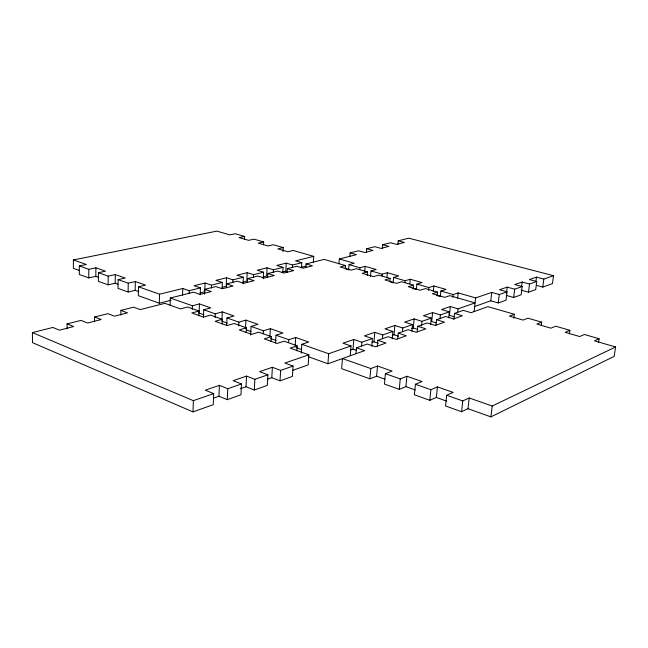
<?xml version="1.0" encoding="UTF-8"?>
<svg xmlns="http://www.w3.org/2000/svg" width="648" height="648" viewBox="0 0 648 648"><rect width="100%" height="100%" fill="white"/><g stroke="black" fill="none" stroke-linecap="round" stroke-linejoin="round"><path stroke-width="0.97" d="M244.458 239.274L244.596 236.431L235.248 233.742L229.773 234.868L216.886 231.125L73.378 259.953L73.378 268.361L78.943 270.338M73.378 259.953L86.403 264.497L79.315 265.964L79.299 274.493L88.76 277.887L95.831 276.348L98.456 277.279M88.76 277.887L88.792 269.301L79.315 265.964M94.551 321.797L94.584 316.985L107.884 313.648L114.469 316.159L127.486 312.854L120.909 310.384L120.844 315.098M95.831 276.348L95.888 267.802L88.792 269.301M95.888 267.802L105.519 271.164L98.423 272.695L98.366 281.337L108.119 284.837L115.198 283.233L117.896 284.197M108.119 284.837L108.208 276.137L98.423 272.695M115.198 283.233L115.295 274.574L108.208 276.137M115.295 274.574L125.226 278.041L118.139 279.628L118.033 288.401L128.102 292.013L135.173 290.336L138.891 291.665M128.102 292.013L128.239 283.184L118.139 279.628M135.173 290.336L135.327 281.556L128.239 283.184M135.327 281.556L145.581 285.136L138.502 286.797L138.34 295.691L159.311 303.215L171.023 300.259M159.311 303.215L159.53 294.2L138.502 286.797M170.116 305.054L170.303 297.991L193.509 292.175L200.038 294.403L211.289 291.543L204.76 289.348L204.582 294.257M182.55 295.383L182.76 288.498L159.53 294.2M189.095 293.657L189.192 290.693L182.76 288.498M192.278 309.461L192.399 305.767L170.303 297.991M192.983 411.901L193.363 400.666L213.686 393.62L213.249 404.676L192.983 411.901L32.513 342.654L32.4 332.586L52.861 327.451L59.438 330.156L73.661 326.543L67.076 323.887L67.084 328.795M198.831 315.689L198.993 311.032L187.661 307.014L180.468 308.902L164.9 303.337L140.219 309.614L133.65 307.184L120.909 310.384M192.399 305.767L199.446 303.92L199.122 313.081L203.828 314.758M200.208 294.751L200.451 287.898L194.036 285.736L205.084 283.03L211.491 285.152L222.313 282.463L222.078 288.23M203.464 317.188L203.731 309.76L210.762 307.865L199.446 303.92M205.084 283.03L204.768 291.721L200.175 292.88M211.378 288.06L211.491 285.152M215.112 317.561L215.258 313.818L222.272 311.882L233.985 315.965L226.986 317.941L226.662 325.482M221.932 320.25L222.272 311.882M218.951 396.236L219.405 385.366L227.756 388.735L241.477 383.972L240.959 394.778L227.278 399.662L218.951 396.236L213.33 398.212M222.07 324L222.264 319.27L210.527 315.114L203.359 317.091L191.816 312.96L198.993 311.032M243.032 283.84L243.34 277.239L232.932 279.823L226.549 277.765L226.184 286.303L222.329 287.275M226.452 287.72L226.614 283.865L237.217 281.208L243.705 283.298L254.089 280.657L247.625 278.6L247.439 282.382M227.278 399.662L227.756 388.735M232.802 282.682L232.932 279.823M238.739 325.936L238.918 322.145L245.9 320.12L258.026 324.348L251.051 326.414L250.63 335.024M263.242 278.697L263.582 272.209L253.554 274.695L247.196 272.703L246.799 281.086L243.089 282.026M245.495 328.617L245.9 320.12M246.127 332.61L246.362 327.807L234.203 323.506L227.067 325.563L215.112 321.295L222.264 319.27M246.029 386.735L246.548 376.099L254.858 379.331L267.908 374.803L267.324 385.374L254.308 390.023L246.029 386.735L240.295 388.743M253.417 277.506L253.554 274.695M254.308 390.023L254.858 379.331M263.517 244.814L263.663 241.939L254.065 239.169L248.605 240.343L239.12 237.589L244.596 236.431M263.258 333.655L263.412 330.764L270.362 328.649L282.917 333.031L275.991 335.194L275.554 342.962M282.755 272.832L283.071 267.357L273.416 269.762L267.089 267.818L266.652 276.064L263.072 276.971M267.64 277.247L267.843 273.529L277.668 271.058L284.091 273.027L293.722 270.581L287.307 268.645L287.096 272.298M273.262 272.516L273.416 269.762M269.941 336.32L270.362 328.649M271.05 341.52L271.318 336.644L258.73 332.189L251.626 334.344L239.234 329.921L246.362 327.807M271.796 377.687L272.379 367.278L280.641 370.381L293.074 366.071L292.434 376.415L280.033 380.838L271.796 377.687L267.251 379.283M283.046 251.473L283.273 247.593L273.399 244.75L267.964 245.965L258.212 243.138L263.663 241.939M281.985 272.184L285.776 271.229L286.254 263.12L292.548 265.008L301.855 262.691L301.539 267.729M280.033 380.838L280.641 370.381M292.386 267.713L292.548 265.008M288.619 342.638L288.797 339.698L295.699 337.486L308.715 342.031L301.838 344.291L301.271 353.168M295.213 345.271L295.699 337.486M296.889 350.771L297.197 345.813L284.14 341.188L277.085 343.448L264.238 338.855L271.318 336.644M305.848 267.535L306.075 263.939L324.17 259.394L345.514 265.559L345.287 268.58M313.34 262.31L313.729 256.381L293.277 250.484L287.866 251.756L277.846 248.84L283.273 247.593M297.197 345.813L290.166 348.122L308.885 354.821L308.221 364.897L292.531 370.405M308.578 356.805L327.929 363.747L328.649 353.727L351.022 345.959L350.26 355.776M338.936 263.939L339.301 258.989L356.416 254.64L350.139 252.882L349.839 256.762M348.656 269.649L349.029 264.635L354.262 263.258L339.301 258.989M350.317 350.123L353.022 349.175L353.784 339.495L361.835 342.209L372.414 338.54L371.774 346.235M359.786 269.56L359.924 267.762L365.132 266.36L376.164 269.511L370.98 270.937L370.543 276.364M355.995 353.727L356.465 347.814L367.254 344.031L375.459 346.793L385.973 343.035L377.808 340.33L377.314 346.121M364.735 271.391L365.132 266.36M366.404 252.55L366.703 248.727L374.779 246.702L381.008 248.386L388.921 246.37L382.717 244.709L382.401 248.468M361.527 346.097L361.835 342.209M367.205 275.53L367.497 271.901L356.424 268.701L351.119 270.127L340.192 266.952L345.514 265.559M370.786 368.558L342.428 358.579L341.666 368.68L369.919 378.821L370.786 368.558L377.501 366.015L392.048 371.093L385.374 373.694L384.458 384.045L399.281 389.367L405.907 386.629L415.319 389.983M372.09 342.476L373.977 341.82L374.771 332.335L382.757 334.943L392.882 331.436L392.21 338.985M382.045 275.983L382.199 274.161L387.366 272.703L398.723 275.951L393.587 277.433L393.109 282.925M369.919 378.821L376.626 376.221L377.501 366.015M386.969 277.231L387.366 272.703M382.433 338.758L382.757 334.943M389.894 281.192L390.137 278.429L378.732 275.141L373.475 276.623L362.216 273.351L367.497 271.901M397.88 244.531L398.204 240.829L408.75 238.181L553.522 275.692L552.477 283.613L542.781 287.08L536.39 285.371M392.234 335.413L394.033 334.773L394.867 325.474L402.789 327.993L412.484 324.632L411.877 331.112M397.718 338.839L398.237 333.161L408.119 329.694L416.178 332.262L425.817 328.82L417.79 326.3L417.255 331.865M404.984 282.601L405.146 280.754L410.257 279.239L421.97 282.577L416.883 284.124L416.356 289.688M402.449 331.736L402.789 327.993M399.281 389.367L400.245 378.926L406.879 376.261L422.002 381.534L415.417 384.264L414.396 394.786L429.81 400.318L436.339 397.459L446.48 401.063M409.836 283.824L410.257 279.239M413.116 288.887L413.465 285.161L401.711 281.775L396.503 283.314L384.904 279.944L390.137 278.429M405.907 386.629L406.879 376.261M411.359 328.69L413.262 328.026L414.129 318.897L421.986 321.335L431.276 318.111L430.645 324.462M421.54 325.92L421.986 321.335M428.522 290.353L428.798 287.55L433.852 285.971L445.921 289.413L440.899 291.025L440.324 296.663M433.301 291.543L433.852 285.971M448.691 317.795L449.315 311.85L440.389 314.952L432.605 312.595L431.714 321.554L436.023 322.882M437.141 295.877L437.513 292.102L425.396 288.611L420.244 290.215L408.281 286.74L413.465 285.161M435.983 325.183L436.533 319.723L445.622 316.532L453.535 318.929L462.397 315.762L454.523 313.413L453.892 319.367M429.81 400.318L430.88 389.715L437.424 386.913L453.155 392.405L446.666 395.264L445.532 405.964L461.57 411.723L467.994 408.718L490.917 416.875L614.174 356.368L615.6 346.972L594.483 340.84L599.1 338.734L598.558 342.428M439.984 318.946L440.389 314.952M436.339 397.459L437.424 386.913M437.513 292.102L432.394 293.747L444.739 297.327L449.825 295.658L475.025 302.932L458.055 308.821L450.344 306.545L449.42 315.333L454.232 316.783M452.887 297.392L453.187 294.557L458.177 292.912L475.656 297.902L491.735 292.41L499.268 294.516L507.044 291.819L506.048 300.186L498.28 302.956L490.763 300.818L474.709 306.455M457.577 298.566L458.177 292.912M457.634 312.741L458.055 308.821M461.57 411.723L462.761 400.934L469.201 397.994L492.213 406.021L615.6 346.972M474.061 311.599L475.656 297.902M467.994 408.718L469.201 397.994M490.763 300.818L491.735 292.41M498.28 302.956L499.268 294.516M490.917 416.875L492.213 406.021M506.444 293.56L507.206 287.129L514.674 289.17L522.167 286.57L521.146 294.8L513.67 297.464L506.218 295.391M513.67 297.464L514.674 289.17M513.888 318.217L514.366 314.28L487.936 306.65L471.08 312.668L463.239 310.351L454.523 313.413M521.559 286.554L522.118 282.042L529.513 284.018L536.73 281.516L535.702 289.607L528.493 292.175L521.114 290.166M528.493 292.175L529.513 284.018M535.985 281.127L536.487 277.133L543.818 279.061L553.522 275.692M542.781 287.08L543.818 279.061M541.291 325.158L541.679 322.161L527.909 318.192L523.049 320.08L509.466 316.135L514.366 314.28M569.406 333.955L569.908 330.31L555.676 326.203L550.905 328.18L536.86 324.097L541.679 322.161M569.908 330.31L565.186 332.327L579.709 336.547L584.383 334.481L599.1 338.734M327.929 363.747L364.694 350.633L356.465 347.814M377.808 340.33L388.136 336.701L396.268 339.366L406.328 335.769L398.237 333.161M417.79 326.3L427.259 322.971L435.254 325.45L444.488 322.153L436.533 319.723M219.405 385.366L205.311 390.169L213.686 393.62M246.548 376.099L233.142 380.676L241.477 383.972M272.379 367.278L259.621 371.636L267.908 374.803M308.885 354.821L284.837 363.026L293.074 366.071M353.784 339.495L342.938 343.197L351.022 345.959M374.771 332.335L364.395 335.875L372.414 338.54M394.867 325.474L384.928 328.868L392.882 331.436M414.129 318.897L404.595 322.153L412.484 324.632M432.605 312.595L423.46 315.714L431.276 318.111M450.344 306.545L441.563 309.533L449.315 311.85M507.206 287.129L499.543 289.745L507.044 291.819M522.118 282.042L514.731 284.561L522.167 286.57M536.487 277.133L529.367 279.563L536.73 281.516M300.567 267.486L306.026 266.109M67.076 323.887L80.984 320.396L87.561 323.004L101.161 319.545L94.584 316.985M204.76 289.348L215.792 286.578L222.305 288.741L233.11 285.995L226.614 283.865M247.625 278.6L257.823 276.04L264.287 278.065L274.282 275.522L267.843 273.529M287.307 268.645L296.776 266.271L303.175 268.175L312.449 265.818L306.075 263.939M350.139 252.882L358.49 250.792L364.751 252.518L372.948 250.436L366.703 248.727M382.717 244.709L390.525 242.749L396.714 244.393L404.368 242.441L398.204 240.829M189.192 290.693L200.451 287.898M226.549 277.765L215.914 280.373L222.313 282.463M247.196 272.703L236.974 275.206L243.34 277.239M267.089 267.818L257.232 270.24L263.582 272.209M286.254 263.12L276.753 265.453L283.071 267.357M313.729 256.381L295.577 260.836L301.855 262.691M349.029 264.635L359.924 267.762M370.98 270.937L382.199 274.161M393.587 277.433L405.146 280.754M416.883 284.124L428.798 287.55M440.899 291.025L453.187 294.557M345.87 268.993L348.786 269.835M390.436 281.953L393.271 282.771M413.084 288.538L415.781 289.324M436.728 295.415L440.429 296.492M285.776 271.229L287.574 271.771M413.262 328.026L417.612 329.403M394.033 334.773L398.423 336.199M373.977 341.82L378.4 343.294M353.022 349.175L356.594 350.398M203.731 309.76L215.258 313.818M226.986 317.941L238.918 322.145M251.051 326.414L263.412 330.764M275.991 335.194L288.797 339.698M301.838 344.291L328.649 353.727M385.374 373.694L400.245 378.926M415.417 384.264L430.88 389.715M446.666 395.264L462.761 400.934M221.891 321.181L227.278 323.101M246.378 329.889L251.027 331.549M270.726 338.556L276.097 340.459M296.023 347.547L301.579 349.531M376.626 376.221L384.782 379.121M32.4 332.586L193.363 400.666"/></g></svg>
